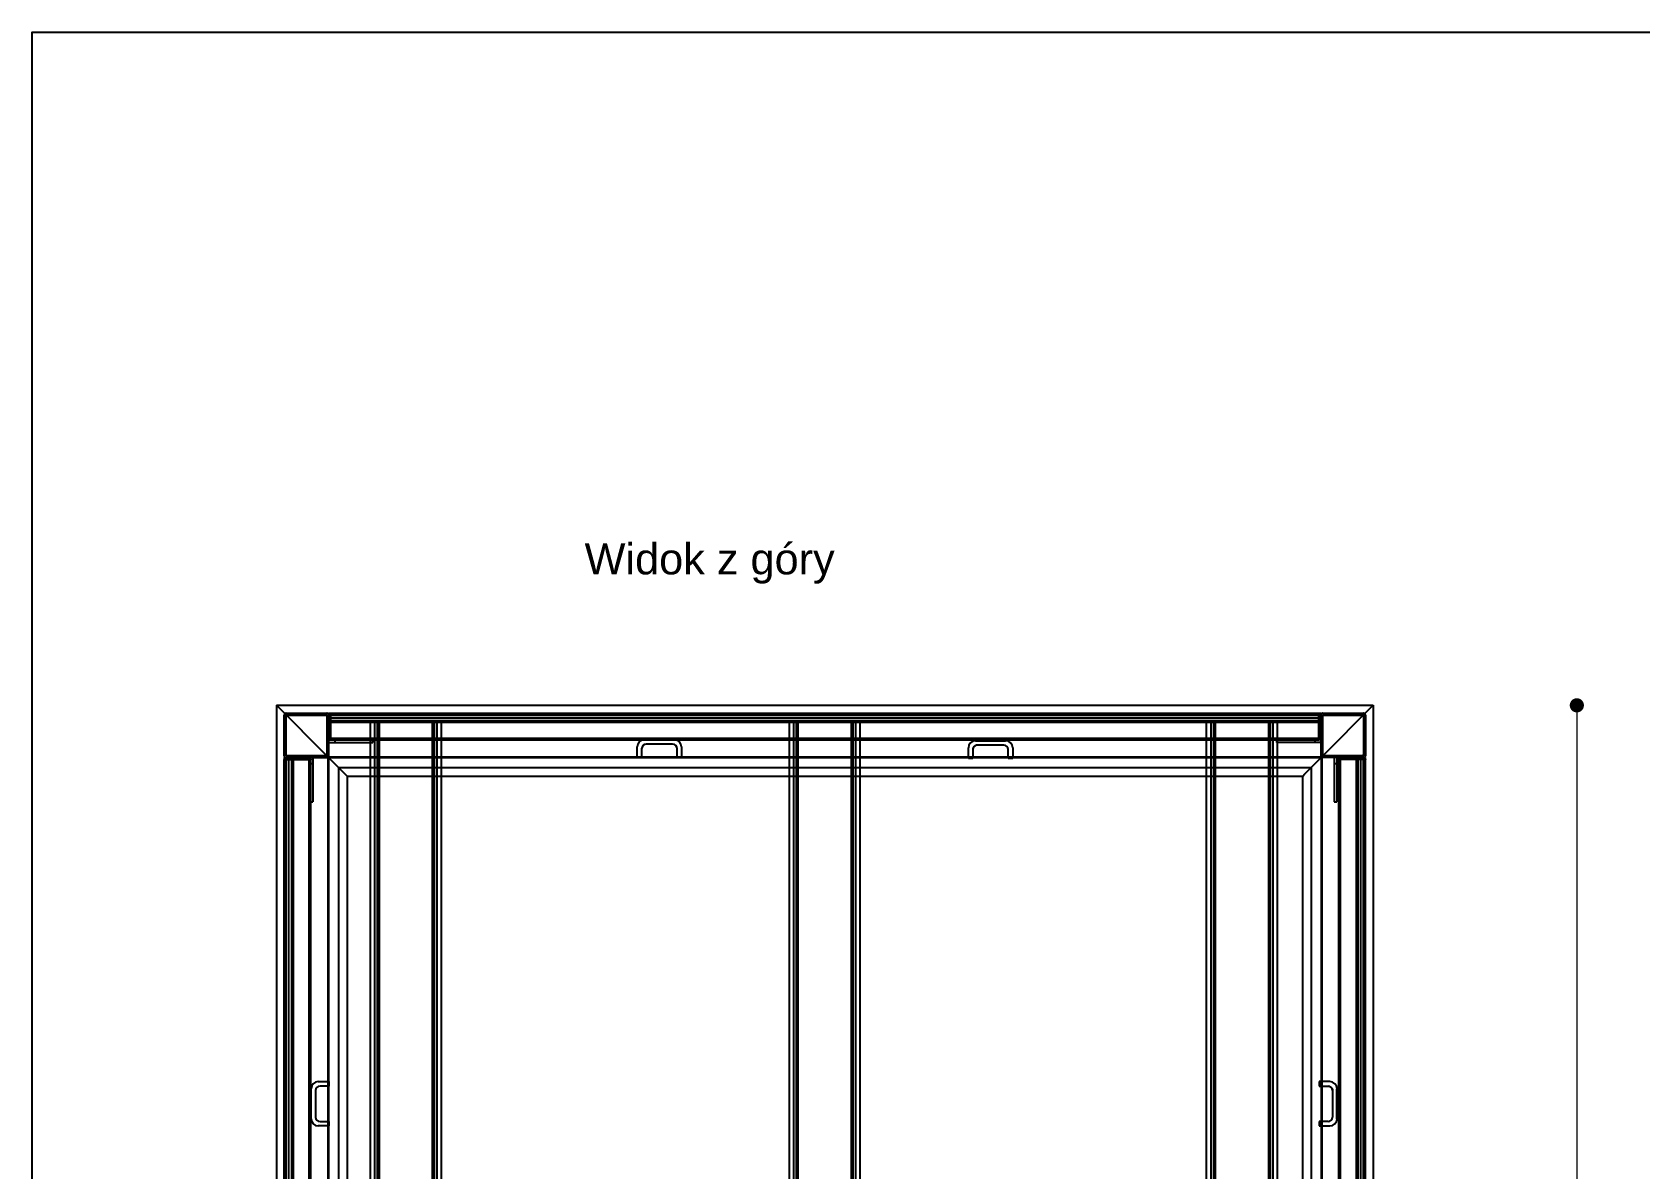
# Model space of a CAD drawing. Header units: millimetres. Extents: x 10366 to 13995, y 24552 to 29685.
# Drawn here: x 10366 to 12181, y 28402 to 29685 of the extents above; entities that cross this region are included whole.
import ezdxf

# ---------------------------------------------------------------- set-up
doc = ezdxf.new("R2010")
doc.units = ezdxf.units.MM
doc.header["$LTSCALE"] = 3
doc.layers.add('Default', color=7, linetype='Continuous')
doc.layers.add('Hidden_lines', color=7, linetype='Continuous')
doc.styles.get("Standard").update_dxf_attribs({"font": 'arial.ttf'})
doc.dimstyles.new('MATEUSZ', dxfattribs={"dimtxt": 35, "dimasz": 16, "dimexe": 0.18, "dimexo": 0.0625, "dimgap": 0.09, "dimtad": 0, "dimdec": 0, "dimdsep": 46, "dimtxsty": 'Standard', "dimblk": 'DOT', "dimcen": 0.09, "dimse1": 1, "dimse2": 1, "dimadec": 0, "dimazin": 0, "dimtfac": 1, "dimtdec": 0, "dimtofl": 0, "dimtmove": 0, "dimatfit": 3, "dimfxl": 1, "dimtolj": 1, "dimtzin": 0, "dimlwd": 9, "dimlwe": 9, "dimarcsym": 0})

# ---------------------------------------------------------------- blocks, each defined once
blk = doc.blocks.new('_Dot')
at = {"color": 0, "linetype": 'ByBlock', "lineweight": -2}
blk.add_line((-0.5, 0), (-1, 0), dxfattribs=at)
at = {"color": 0, "linetype": 'ByBlock', "const_width": 0.5}
blk.add_lwpolyline([(-0.25, 0, 1), (0.25, 0, 1)], format="xyb", close=True, dxfattribs=at)
blk = doc.blocks.new('*D30')
at = {"color": 0, "lineweight": 9, "transparency": 16777216}
for p, q in [((10657.8, 27492), (11210.1, 27492)), ((11863.8, 27492), (11311.6, 27492))]:
    blk.add_line(p, q, dxfattribs=at)
at = {"layer": 'Defpoints', "color": 0, "transparency": 16777216}
for p in [(10641.8, 28924.8), (11879.8, 28924.8), (11879.8, 27492)]:
    blk.add_point(p, dxfattribs=at)
at = {"color": 0, "lineweight": 9, "transparency": 16777216, "xscale": 16, "yscale": 16, "zscale": 16, "rotation": 180}
blk.add_blockref('_Dot', (10641.8, 27492), dxfattribs=at)
at = {"color": 0, "lineweight": 9, "transparency": 16777216, "xscale": 16, "yscale": 16, "zscale": 16}
blk.add_blockref('_Dot', (11879.8, 27492), dxfattribs=at)
at = {"color": 0, "transparency": 16777216, "insert": (11260.8, 27492), "char_height": 35, "attachment_point": 5}
blk.add_mtext('\\A1;1238', dxfattribs=at)
blk = doc.blocks.new('*D31')
at = {"color": 0, "lineweight": 9, "transparency": 16777216}
for p, q in [((12109.5, 28908.8), (12109.5, 28356.5)), ((12109.5, 27702.8), (12109.5, 28255))]:
    blk.add_line(p, q, dxfattribs=at)
at = {"layer": 'Defpoints', "color": 0, "transparency": 16777216}
for p in [(11879.8, 28924.8), (11879.8, 27686.8), (12109.5, 27686.8)]:
    blk.add_point(p, dxfattribs=at)
at = {"color": 0, "lineweight": 9, "transparency": 16777216, "xscale": 16, "yscale": 16, "zscale": 16}
for p, rotation in [((12109.5, 28924.8), 90), ((12109.5, 27686.8), 270)]:
    blk.add_blockref('_Dot', p, dxfattribs=dict(at, rotation=rotation))
at = {"color": 0, "transparency": 16777216, "insert": (12109.5, 28305.8), "char_height": 35, "attachment_point": 5, "rotation": 90}
blk.add_mtext('\\A1;1238', dxfattribs=at)

msp = doc.modelspace()

# ---------------------------------------------------------------- linework, layer by layer
msp.add_lwpolyline([(10366.2, 24552.5), (10366.2, 29684.6), (13995, 29684.6), (13995, 24552.5)], close=True)
at = {"layer": 'Default'}
for p, q in [((10641.8, 28924.8), (10641.8, 27686.8)), ((10641.8, 28924.8), (10699.8, 28866.8)), ((10699.8, 28866.8), (10641.8, 28924.8)), ((10641.8, 28924.8), (11879.8, 28924.8)), ((11821.8, 28866.8), (11879.8, 28924.8)), ((11821.8, 28866.8), (11879.8, 28924.8)), ((11879.8, 28924.8), (11879.8, 27686.8)), ((10699.8, 28866.8), (10699.8, 27744.8)), ((10699.8, 28866.8), (11821.8, 28866.8)), ((11821.8, 28866.8), (11821.8, 27744.8)), ((10721.8, 28844.8), (10721.8, 27766.8)), ((10721.8, 28844.8), (11799.8, 28844.8)), ((10748.1, 27766.8), (10748.1, 28844.8)), ((10753.1, 27766.8), (10753.1, 28844.8)), ((10758.1, 27766.8), (10758.1, 28844.8)), ((10818.1, 27766.8), (10818.1, 28844.8)), ((10823.1, 27766.8), (10823.1, 28844.8)), ((10828.1, 27766.8), (10828.1, 28844.8)), ((11220.8, 27766.8), (11220.8, 28844.8)), ((11225.8, 27766.8), (11225.8, 28844.8)), ((11230.8, 27766.8), (11230.8, 28844.8)), ((11290.8, 27766.8), (11290.8, 28844.8)), ((11295.8, 27766.8), (11295.8, 28844.8)), ((11300.8, 27766.8), (11300.8, 28844.8)), ((11691.7, 27766.8), (11691.7, 28844.8)), ((11696.7, 27766.8), (11696.7, 28844.8)), ((11701.7, 27766.8), (11701.7, 28844.8)), ((11761.7, 27766.8), (11761.7, 28844.8)), ((11766.7, 27766.8), (11766.7, 28844.8)), ((11771.7, 27766.8), (11771.7, 28844.8)), ((11799.8, 28844.8), (11799.8, 27766.8))]:
    msp.add_line(p, q, dxfattribs=at)
for points in [[(10721.8, 28844.8, 0), (10721.8, 28844.8, 0), (10721.8, 28844.8, 0), (10721.8, 28844.8, 0), (10721.8, 28844.8, 0), (10721.8, 28844.8, 0), (10721.8, 28844.8, 0), (10721.8, 28844.8, 0), (10721.8, 28844.8, 0), (10721.8, 28844.8, 0), (10721.8, 28844.8, 0), (10721.8, 28844.8, 0), (10721.6, 28845, 0), (10719.6, 28847, 0), (10699.8, 28866.8, 0)], [(10721.8, 28844.8, 0), (10721.8, 28844.8, 0), (10721.8, 28844.8, 0), (10721.8, 28844.8, 0), (10721.8, 28844.8, 0), (10721.8, 28844.8, 0), (10721.8, 28844.8, 0), (10721.8, 28844.8, 0), (10721.8, 28844.8, 0), (10721.8, 28844.8, 0), (10721.8, 28844.8, 0), (10721.8, 28844.8, 0), (10721.6, 28845, 0), (10719.6, 28847, 0), (10699.8, 28866.8, 0)], [(11799.8, 28844.8, 0), (11799.8, 28844.8, 0), (11799.8, 28844.8, 0), (11799.8, 28844.8, 0), (11799.8, 28844.8, 0), (11799.8, 28844.8, 0), (11799.8, 28844.8, 0), (11799.8, 28844.8, 0), (11799.8, 28844.8, 0), (11799.8, 28844.8, 0), (11799.8, 28844.8, 0), (11799.9, 28844.8, 0), (11800.1, 28845, 0), (11802.1, 28847, 0), (11821.8, 28866.8, 0)], [(11799.8, 28844.8, 0), (11799.8, 28844.8, 0), (11799.8, 28844.8, 0), (11799.8, 28844.8, 0), (11799.8, 28844.8, 0), (11799.8, 28844.8, 0), (11799.8, 28844.8, 0), (11799.8, 28844.8, 0), (11799.8, 28844.8, 0), (11799.8, 28844.8, 0), (11799.8, 28844.8, 0), (11799.9, 28844.8, 0), (11800.1, 28845, 0), (11802.1, 28847, 0), (11821.8, 28866.8, 0)]]:
    msp.add_polyline3d(points, dxfattribs=at)
at = {"layer": 'Hidden_lines'}
for p, q in [((10650.8, 28867.8), (10650.8, 28913.8)), ((10652.8, 28915.8), (10698.8, 28915.8)), ((10652.8, 28868.8), (10652.8, 28912.8)), ((10653.8, 28913.8), (10697.8, 28913.8)), ((10698.8, 28912.8), (10698.8, 28868.8)), ((10700.8, 28915.8), (11820.8, 28915.8)), ((10700.8, 28913.8), (10700.8, 28867.8)), ((10700.8, 28910.8), (11820.8, 28910.8)), ((10700.8, 28907.8), (11820.8, 28907.8)), ((10700.8, 28907.8), (10700.8, 28865.8)), ((10700.8, 28905.8), (11820.8, 28905.8)), ((10701.3, 28887.8), (10701.3, 28913.8)), ((10703.3, 28915.8), (11818.3, 28915.8)), ((10703.3, 28887.8), (10703.3, 28913.8)), ((10703.3, 28913.8), (11818.3, 28913.8)), ((10748.1, 28844.8), (10748.1, 28906)), ((10753.1, 28906), (10748.1, 28906)), ((10753.1, 28844.8), (10753.1, 28906)), ((10756.1, 27706), (10756.1, 28906)), ((10818.1, 28906), (10758.1, 28906)), ((10758.1, 28844.8), (10758.1, 28906)), ((10818.1, 28844.8), (10818.1, 28906)), ((10820.1, 27706), (10820.1, 28906)), ((10828.1, 28906), (10823.1, 28906)), ((10823.1, 28844.8), (10823.1, 28906)), ((10828.1, 28844.8), (10828.1, 28906)), ((11225.8, 28906), (11220.8, 28906)), ((11220.8, 28844.8), (11220.8, 28906)), ((11225.8, 28844.8), (11225.8, 28906)), ((11228.8, 27706), (11228.8, 28906)), ((11290.8, 28906), (11230.8, 28906)), ((11230.8, 28844.8), (11230.8, 28906)), ((11290.8, 28844.8), (11290.8, 28906)), ((11292.8, 27706), (11292.8, 28906)), ((11300.8, 28906), (11295.8, 28906)), ((11295.8, 28844.8), (11295.8, 28906)), ((11300.8, 28844.8), (11300.8, 28906)), ((11696.7, 28906), (11691.7, 28906)), ((11691.7, 28844.8), (11691.7, 28906)), ((11696.7, 28844.8), (11696.7, 28906)), ((11699.7, 27706), (11699.7, 28906)), ((11761.7, 28906), (11701.7, 28906)), ((11701.7, 28844.8), (11701.7, 28906)), ((11761.7, 28844.8), (11761.7, 28906)), ((11763.7, 27706), (11763.7, 28906)), ((11771.7, 28906), (11766.7, 28906)), ((11766.7, 28844.8), (11766.7, 28906)), ((11771.7, 28844.8), (11771.7, 28906)), ((11818.3, 28887.8), (11818.3, 28913.8)), ((11820.3, 28887.8), (11820.3, 28913.8)), ((11820.8, 28867.8), (11820.8, 28913.8)), ((11820.8, 28907.8), (11820.8, 28865.8)), ((11822.8, 28915.8), (11868.8, 28915.8)), ((11822.8, 28868.8), (11822.8, 28912.8)), ((11823.8, 28913.8), (11867.8, 28913.8)), ((11868.8, 28912.8), (11868.8, 28868.8)), ((11870.8, 28913.8), (11870.8, 28867.8)), ((10700.8, 28885.8), (10750.8, 28885.8)), ((10703.3, 28887.8), (11818.3, 28887.8)), ((10703.3, 28885.8), (11818.3, 28885.8)), ((10707.8, 28885.8), (10707.8, 28882.8)), ((10750.8, 28882.8), (10750.8, 28885.8)), ((11057.1, 28885.8), (11091, 28885.8)), ((11820.8, 28885.8), (11770.8, 28885.8)), ((11770.8, 28882.8), (11770.8, 28885.8)), ((11813.8, 28885.8), (11813.8, 28882.8)), ((10697.8, 28867.8), (10653.8, 28867.8)), ((10700.8, 28882.8), (10750.8, 28882.8)), ((11049, 28865.8), (11049, 28877.8)), ((11054, 28875.8), (11054, 28865.8)), ((11089, 28880.8), (11059.1, 28880.8)), ((11094, 28865.8), (11094, 28875.8)), ((11099, 28877.8), (11099, 28865.8)), ((11422.8, 28864.8), (11422.8, 28876.8)), ((11427.8, 28874.8), (11427.8, 28864.8)), ((11430.8, 28884.8), (11464.8, 28884.8)), ((11462.8, 28879.8), (11432.8, 28879.8)), ((11467.8, 28864.8), (11467.8, 28874.8)), ((11472.8, 28876.8), (11472.8, 28864.8)), ((11820.8, 28882.8), (11770.8, 28882.8)), ((11867.8, 28867.8), (11823.8, 28867.8)), ((10650.8, 27748.3), (10650.8, 28863.3)), ((10651, 27745.8), (10651, 28865.8)), ((10698.8, 28865.8), (10652.8, 28865.8)), ((10678.8, 28865.3), (10652.8, 28865.3)), ((10678.8, 28863.3), (10652.8, 28863.3)), ((10652.8, 27748.3), (10652.8, 28863.3)), ((10656, 27745.8), (10656, 28865.8)), ((10659.1, 28865.8), (10701, 28865.8)), ((10659.1, 27745.8), (10659.1, 28865.8)), ((10661.1, 27745.8), (10661.1, 28865.8)), ((10678.8, 27748.3), (10678.8, 28863.3)), ((10680, 28865.8), (10680, 28815.8)), ((10683, 28858.8), (10680, 28858.8)), ((10680.8, 27748.3), (10680.8, 28863.3)), ((10683, 28865.8), (10683, 28815.8)), ((10700.8, 28865.8), (10700.8, 27745.8)), ((10700.8, 28865.8), (11820.8, 28865.8)), ((10701, 27745.8), (10701, 28865.8)), ((10711.8, 28854.8), (10711.8, 27756.8)), ((10711.8, 28854.8), (11809.8, 28854.8)), ((11054, 28865.8), (11049, 28865.8)), ((11099, 28865.8), (11094, 28865.8)), ((11427.8, 28864.8), (11422.8, 28864.8)), ((11472.8, 28864.8), (11467.8, 28864.8)), ((11809.8, 28854.8), (11809.8, 27756.8)), ((11862.8, 28865.8), (11820.8, 28865.8)), ((11820.8, 28865.8), (11820.8, 27745.8)), ((11868.8, 28865.8), (11822.8, 28865.8)), ((11835.8, 28865.8), (11835.8, 28815.8)), ((11838.8, 28858.8), (11835.8, 28858.8)), ((11838.8, 28865.8), (11838.8, 28815.8)), ((11840.8, 27748.8), (11840.8, 28863.8)), ((11868.8, 28863.8), (11842.8, 28863.8)), ((11842.8, 27748.8), (11842.8, 28863.8)), ((11860.8, 27745.8), (11860.8, 28865.8)), ((11862.8, 27745.8), (11862.8, 28865.8)), ((11865.8, 27745.8), (11865.8, 28865.8)), ((11868.8, 27748.8), (11868.8, 28863.8)), ((11870.8, 27745.8), (11870.8, 28865.8)), ((11870.8, 27748.8), (11870.8, 28863.8)), ((10680, 28815.8), (10683, 28815.8)), ((11835.8, 28815.8), (11838.8, 28815.8)), ((10681, 28458.1), (10681, 28492)), ((10686, 28490), (10686, 28460.1)), ((10689.1, 28500.1), (10701, 28500.1)), ((10701, 28495.1), (10691.1, 28495.1)), ((10701, 28500.1), (10701, 28495.1)), ((11818.8, 28500.1), (11818.8, 28495.1)), ((11830.8, 28500.1), (11818.8, 28500.1)), ((11818.8, 28495.1), (11828.8, 28495.1)), ((11833.8, 28490), (11833.8, 28460.1)), ((11838.8, 28458.1), (11838.8, 28492)), ((10701, 28450.1), (10689.1, 28450.1)), ((10691.1, 28455.1), (10701, 28455.1)), ((10701, 28455.1), (10701, 28450.1)), ((11818.8, 28455.1), (11818.8, 28450.1)), ((11828.8, 28455.1), (11818.8, 28455.1)), ((11818.8, 28450.1), (11830.8, 28450.1))]:
    msp.add_line(p, q, dxfattribs=at)
for points in [[(10652.8, 28915.8, 0), (10652.6, 28915.8, 0), (10652.4, 28915.7, 0), (10652.2, 28915.7, 0), (10652, 28915.6, 0), (10651.8, 28915.5, 0), (10651.7, 28915.4, 0), (10651.5, 28915.3, 0), (10651.4, 28915.2, 0), (10651.2, 28915, 0), (10651.1, 28914.9, 0), (10651, 28914.7, 0), (10651, 28914.5, 0), (10650.9, 28914.4, 0), (10650.8, 28914.2, 0), (10650.8, 28914, 0), (10650.8, 28913.8, 0)], [(10652.8, 28912.8, 0), (10652.8, 28912.9, 0), (10652.8, 28913, 0), (10652.9, 28913.1, 0), (10652.9, 28913.2, 0), (10652.9, 28913.3, 0), (10653, 28913.3, 0), (10653, 28913.4, 0), (10653.1, 28913.5, 0), (10653.2, 28913.6, 0), (10653.3, 28913.6, 0), (10653.3, 28913.7, 0), (10653.4, 28913.7, 0), (10653.5, 28913.7, 0), (10653.6, 28913.8, 0), (10653.7, 28913.8, 0), (10653.8, 28913.8, 0)], [(10697.8, 28913.8, 0), (10697.9, 28913.8, 0), (10698, 28913.8, 0), (10698.1, 28913.7, 0), (10698.2, 28913.7, 0), (10698.3, 28913.7, 0), (10698.4, 28913.6, 0), (10698.5, 28913.6, 0), (10698.5, 28913.5, 0), (10698.6, 28913.4, 0), (10698.6, 28913.3, 0), (10698.7, 28913.3, 0), (10698.7, 28913.2, 0), (10698.8, 28913.1, 0), (10698.8, 28913, 0), (10698.8, 28912.9, 0), (10698.8, 28912.8, 0)], [(10700.8, 28913.8, 0), (10700.8, 28914, 0), (10700.8, 28914.2, 0), (10700.7, 28914.4, 0), (10700.7, 28914.6, 0), (10700.6, 28914.7, 0), (10700.5, 28914.9, 0), (10700.3, 28915.1, 0), (10700.2, 28915.2, 0), (10700.1, 28915.3, 0), (10699.9, 28915.5, 0), (10699.7, 28915.6, 0), (10699.6, 28915.6, 0), (10699.4, 28915.7, 0), (10699.2, 28915.7, 0), (10699, 28915.8, 0), (10698.8, 28915.8, 0)], [(10700.8, 28907.8, 0), (10700.8, 28915.8, 0)], [(10701.3, 28913.8, 0), (10701.3, 28914, 0), (10701.3, 28914.2, 0), (10701.4, 28914.3, 0), (10701.5, 28914.5, 0), (10701.5, 28914.7, 0), (10701.6, 28914.9, 0), (10701.8, 28915, 0), (10701.9, 28915.2, 0), (10702.1, 28915.3, 0), (10702.2, 28915.5, 0), (10702.4, 28915.6, 0), (10702.6, 28915.6, 0), (10702.8, 28915.7, 0), (10703, 28915.8, 0), (10703.2, 28915.8, 0), (10703.3, 28915.8, 0)], [(10703.3, 28913.8, 0), (10701.3, 28913.8, 0)], [(10703.3, 28915.8, 0), (10703.3, 28915.8, 0), (10703.3, 28915.8, 0), (10703.3, 28915.8, 0), (10703.3, 28915.8, 0), (10703.3, 28915.8, 0), (10703.3, 28915.8, 0), (10703.3, 28915.8, 0), (10703.3, 28915.8, 0), (10703.3, 28915.8, 0), (10703.3, 28915.8, 0), (10703.3, 28915.8, 0), (10703.3, 28915.8, 0), (10703.3, 28915.8, 0), (10703.3, 28915.8, 0), (10703.3, 28915.7, 0), (10703.3, 28915.5, 0), (10703.3, 28913.8, 0)], [(10753.1, 28906, 0), (10753.1, 28906, 0), (10753.1, 28906, 0), (10753.1, 28906, 0), (10753.1, 28906, 0), (10753.1, 28906, 0), (10753.1, 28906, 0), (10753.1, 28906, 0), (10753.1, 28906, 0), (10753.1, 28906, 0), (10753.1, 28906, 0), (10753.1, 28906, 0), (10753.1, 28906, 0), (10753.1, 28906, 0), (10753.2, 28906, 0), (10753.3, 28906, 0), (10753.7, 28906, 0), (10758.1, 28906, 0)], [(10818.1, 28906, 0), (10823.1, 28906, 0)], [(11225.8, 28906, 0), (11225.8, 28906, 0), (11225.8, 28906, 0), (11225.8, 28906, 0), (11225.8, 28906, 0), (11225.8, 28906, 0), (11225.8, 28906, 0), (11225.8, 28906, 0), (11225.8, 28906, 0), (11225.8, 28906, 0), (11225.8, 28906, 0), (11225.8, 28906, 0), (11225.8, 28906, 0), (11225.8, 28906, 0), (11225.8, 28906, 0), (11226, 28906, 0), (11226.4, 28906, 0), (11230.8, 28906, 0)], [(11290.8, 28906, 0), (11295.8, 28906, 0)], [(11696.7, 28906, 0), (11696.7, 28906, 0), (11696.7, 28906, 0), (11696.7, 28906, 0), (11696.7, 28906, 0), (11696.7, 28906, 0), (11696.7, 28906, 0), (11696.7, 28906, 0), (11696.7, 28906, 0), (11696.7, 28906, 0), (11696.7, 28906, 0), (11696.7, 28906, 0), (11696.7, 28906, 0), (11696.7, 28906, 0), (11696.8, 28906, 0), (11696.9, 28906, 0), (11697.3, 28906, 0), (11701.7, 28906, 0)], [(11761.7, 28906, 0), (11766.7, 28906, 0)], [(11818.3, 28915.8, 0), (11818.5, 28915.8, 0), (11818.6, 28915.8, 0), (11818.8, 28915.7, 0), (11819, 28915.6, 0), (11819.2, 28915.6, 0), (11819.4, 28915.5, 0), (11819.6, 28915.3, 0), (11819.7, 28915.2, 0), (11819.9, 28915, 0), (11820, 28914.9, 0), (11820.1, 28914.7, 0), (11820.2, 28914.5, 0), (11820.2, 28914.3, 0), (11820.3, 28914.2, 0), (11820.3, 28914, 0), (11820.3, 28913.8, 0)], [(11818.3, 28913.8, 0), (11818.3, 28915.8, 0)], [(11820.3, 28913.8, 0), (11820.3, 28913.8, 0), (11820.3, 28913.8, 0), (11820.3, 28913.8, 0), (11820.3, 28913.8, 0), (11820.3, 28913.8, 0), (11820.3, 28913.8, 0), (11820.3, 28913.8, 0), (11820.3, 28913.8, 0), (11820.3, 28913.8, 0), (11820.3, 28913.8, 0), (11820.3, 28913.8, 0), (11820.3, 28913.8, 0), (11820.3, 28913.8, 0), (11820.3, 28913.8, 0), (11820.3, 28913.8, 0), (11820.1, 28913.8, 0), (11818.3, 28913.8, 0)], [(11822.8, 28915.8, 0), (11822.6, 28915.8, 0), (11822.4, 28915.7, 0), (11822.2, 28915.7, 0), (11822, 28915.6, 0), (11821.8, 28915.5, 0), (11821.7, 28915.4, 0), (11821.5, 28915.3, 0), (11821.4, 28915.2, 0), (11821.2, 28915, 0), (11821.1, 28914.9, 0), (11821, 28914.7, 0), (11821, 28914.5, 0), (11820.9, 28914.4, 0), (11820.8, 28914.2, 0), (11820.8, 28914, 0), (11820.8, 28913.8, 0)], [(11820.8, 28915.8, 0), (11820.8, 28915.8, 0), (11820.8, 28915.8, 0), (11820.8, 28915.8, 0), (11820.8, 28915.8, 0), (11820.8, 28915.8, 0), (11820.8, 28915.8, 0), (11820.8, 28915.8, 0), (11820.8, 28915.8, 0), (11820.8, 28915.8, 0), (11820.8, 28915.8, 0), (11820.8, 28915.8, 0), (11820.8, 28915.8, 0), (11820.8, 28915.7, 0), (11820.8, 28915.6, 0), (11820.8, 28914.8, 0), (11820.8, 28907.8, 0)], [(11822.8, 28912.8, 0), (11822.8, 28912.9, 0), (11822.8, 28913, 0), (11822.9, 28913.1, 0), (11822.9, 28913.2, 0), (11822.9, 28913.3, 0), (11823, 28913.3, 0), (11823, 28913.4, 0), (11823.1, 28913.5, 0), (11823.2, 28913.6, 0), (11823.3, 28913.6, 0), (11823.3, 28913.7, 0), (11823.4, 28913.7, 0), (11823.5, 28913.7, 0), (11823.6, 28913.8, 0), (11823.7, 28913.8, 0), (11823.8, 28913.8, 0)], [(11867.8, 28913.8, 0), (11867.9, 28913.8, 0), (11868, 28913.8, 0), (11868.1, 28913.7, 0), (11868.2, 28913.7, 0), (11868.3, 28913.7, 0), (11868.4, 28913.6, 0), (11868.5, 28913.6, 0), (11868.5, 28913.5, 0), (11868.6, 28913.4, 0), (11868.6, 28913.3, 0), (11868.7, 28913.3, 0), (11868.7, 28913.2, 0), (11868.8, 28913.1, 0), (11868.8, 28913, 0), (11868.8, 28912.9, 0), (11868.8, 28912.8, 0)], [(11870.8, 28913.8, 0), (11870.8, 28914, 0), (11870.8, 28914.2, 0), (11870.7, 28914.4, 0), (11870.7, 28914.6, 0), (11870.6, 28914.7, 0), (11870.5, 28914.9, 0), (11870.3, 28915.1, 0), (11870.2, 28915.2, 0), (11870.1, 28915.3, 0), (11869.9, 28915.5, 0), (11869.7, 28915.6, 0), (11869.6, 28915.6, 0), (11869.4, 28915.7, 0), (11869.2, 28915.7, 0), (11869, 28915.8, 0), (11868.8, 28915.8, 0)], [(10701.3, 28887.8, 0), (10701.3, 28887.8, 0), (10701.3, 28887.8, 0), (10701.3, 28887.8, 0), (10701.3, 28887.8, 0), (10701.3, 28887.8, 0), (10701.3, 28887.8, 0), (10701.3, 28887.8, 0), (10701.3, 28887.8, 0), (10701.3, 28887.8, 0), (10701.3, 28887.8, 0), (10701.3, 28887.8, 0), (10701.3, 28887.8, 0), (10701.3, 28887.8, 0), (10701.3, 28887.8, 0), (10701.4, 28887.8, 0), (10701.6, 28887.8, 0), (10703.3, 28887.8, 0)], [(10703.3, 28885.8, 0), (10703.2, 28885.8, 0), (10703, 28885.8, 0), (10702.8, 28885.9, 0), (10702.6, 28885.9, 0), (10702.4, 28886, 0), (10702.2, 28886.1, 0), (10702.1, 28886.2, 0), (10701.9, 28886.4, 0), (10701.8, 28886.5, 0), (10701.6, 28886.7, 0), (10701.5, 28886.9, 0), (10701.5, 28887, 0), (10701.4, 28887.2, 0), (10701.3, 28887.4, 0), (10701.3, 28887.6, 0), (10701.3, 28887.8, 0)], [(10703.3, 28887.8, 0), (10703.3, 28885.8, 0)], [(11818.3, 28887.8, 0), (11820.3, 28887.8, 0)], [(11820.3, 28887.8, 0), (11820.3, 28887.6, 0), (11820.3, 28887.4, 0), (11820.2, 28887.2, 0), (11820.2, 28887, 0), (11820.1, 28886.9, 0), (11820, 28886.7, 0), (11819.9, 28886.5, 0), (11819.7, 28886.4, 0), (11819.6, 28886.2, 0), (11819.4, 28886.1, 0), (11819.2, 28886, 0), (11819, 28885.9, 0), (11818.8, 28885.9, 0), (11818.6, 28885.8, 0), (11818.5, 28885.8, 0), (11818.3, 28885.8, 0)], [(11818.3, 28885.8, 0), (11818.3, 28885.8, 0), (11818.3, 28885.8, 0), (11818.3, 28885.8, 0), (11818.3, 28885.8, 0), (11818.3, 28885.8, 0), (11818.3, 28885.8, 0), (11818.3, 28885.8, 0), (11818.3, 28885.8, 0), (11818.3, 28885.8, 0), (11818.3, 28885.8, 0), (11818.3, 28885.8, 0), (11818.3, 28885.8, 0), (11818.3, 28885.8, 0), (11818.3, 28885.8, 0), (11818.3, 28886, 0), (11818.3, 28887.8, 0)], [(10650.8, 28867.8, 0), (10650.8, 28867.6, 0), (10650.9, 28867.4, 0), (10650.9, 28867.2, 0), (10651, 28867, 0), (10651.1, 28866.8, 0), (10651.2, 28866.7, 0), (10651.3, 28866.5, 0), (10651.4, 28866.4, 0), (10651.6, 28866.2, 0), (10651.7, 28866.1, 0), (10651.9, 28866, 0), (10652.1, 28865.9, 0), (10652.2, 28865.9, 0), (10652.4, 28865.8, 0), (10652.6, 28865.8, 0), (10652.8, 28865.8, 0)], [(10653.8, 28867.8, 0), (10653.7, 28867.8, 0), (10653.6, 28867.8, 0), (10653.5, 28867.8, 0), (10653.4, 28867.9, 0), (10653.3, 28867.9, 0), (10653.2, 28868, 0), (10653.2, 28868, 0), (10653.1, 28868.1, 0), (10653, 28868.2, 0), (10653, 28868.2, 0), (10652.9, 28868.3, 0), (10652.9, 28868.4, 0), (10652.9, 28868.5, 0), (10652.8, 28868.6, 0), (10652.8, 28868.7, 0), (10652.8, 28868.8, 0)], [(10698.8, 28868.8, 0), (10698.8, 28868.7, 0), (10698.8, 28868.6, 0), (10698.8, 28868.5, 0), (10698.7, 28868.4, 0), (10698.7, 28868.3, 0), (10698.6, 28868.2, 0), (10698.6, 28868.1, 0), (10698.5, 28868.1, 0), (10698.4, 28868, 0), (10698.4, 28868, 0), (10698.3, 28867.9, 0), (10698.2, 28867.9, 0), (10698.1, 28867.8, 0), (10698, 28867.8, 0), (10697.9, 28867.8, 0), (10697.8, 28867.8, 0)], [(10698.8, 28865.8, 0), (10699, 28865.8, 0), (10699.2, 28865.8, 0), (10699.4, 28865.9, 0), (10699.6, 28865.9, 0), (10699.8, 28866, 0), (10699.9, 28866.1, 0), (10700.1, 28866.3, 0), (10700.2, 28866.4, 0), (10700.4, 28866.5, 0), (10700.5, 28866.7, 0), (10700.6, 28866.9, 0), (10700.7, 28867, 0), (10700.7, 28867.2, 0), (10700.8, 28867.4, 0), (10700.8, 28867.6, 0), (10700.8, 28867.8, 0)], [(11432.8, 28879.8, 0), (11432.3, 28879.8, 0), (11431.8, 28879.7, 0), (11431.3, 28879.6, 0), (11430.9, 28879.4, 0), (11430.4, 28879.2, 0), (11430, 28878.9, 0), (11429.6, 28878.6, 0), (11429.2, 28878.3, 0), (11428.9, 28877.9, 0), (11428.6, 28877.5, 0), (11428.4, 28877.1, 0), (11428.2, 28876.7, 0), (11428, 28876.2, 0), (11427.9, 28875.7, 0), (11427.8, 28875.3, 0), (11427.8, 28874.8, 0)], [(11820.8, 28867.8, 0), (11820.8, 28867.6, 0), (11820.9, 28867.4, 0), (11820.9, 28867.2, 0), (11821, 28867, 0), (11821.1, 28866.8, 0), (11821.2, 28866.7, 0), (11821.3, 28866.5, 0), (11821.4, 28866.4, 0), (11821.6, 28866.2, 0), (11821.7, 28866.1, 0), (11821.9, 28866, 0), (11822.1, 28865.9, 0), (11822.2, 28865.9, 0), (11822.4, 28865.8, 0), (11822.6, 28865.8, 0), (11822.8, 28865.8, 0)], [(11823.8, 28867.8, 0), (11823.7, 28867.8, 0), (11823.6, 28867.8, 0), (11823.5, 28867.8, 0), (11823.4, 28867.9, 0), (11823.3, 28867.9, 0), (11823.2, 28868, 0), (11823.2, 28868, 0), (11823.1, 28868.1, 0), (11823, 28868.2, 0), (11823, 28868.2, 0), (11822.9, 28868.3, 0), (11822.9, 28868.4, 0), (11822.9, 28868.5, 0), (11822.8, 28868.6, 0), (11822.8, 28868.7, 0), (11822.8, 28868.8, 0)], [(11868.8, 28868.8, 0), (11868.8, 28868.7, 0), (11868.8, 28868.6, 0), (11868.8, 28868.5, 0), (11868.7, 28868.4, 0), (11868.7, 28868.3, 0), (11868.6, 28868.2, 0), (11868.6, 28868.1, 0), (11868.5, 28868.1, 0), (11868.4, 28868, 0), (11868.4, 28868, 0), (11868.3, 28867.9, 0), (11868.2, 28867.9, 0), (11868.1, 28867.8, 0), (11868, 28867.8, 0), (11867.9, 28867.8, 0), (11867.8, 28867.8, 0)], [(11868.8, 28865.8, 0), (11869, 28865.8, 0), (11869.2, 28865.8, 0), (11869.4, 28865.9, 0), (11869.6, 28865.9, 0), (11869.8, 28866, 0), (11869.9, 28866.1, 0), (11870.1, 28866.3, 0), (11870.2, 28866.4, 0), (11870.4, 28866.5, 0), (11870.5, 28866.7, 0), (11870.6, 28866.9, 0), (11870.7, 28867, 0), (11870.7, 28867.2, 0), (11870.8, 28867.4, 0), (11870.8, 28867.6, 0), (11870.8, 28867.8, 0)], [(10650.8, 28863.3, 0), (10650.8, 28863.4, 0), (10650.8, 28863.6, 0), (10650.9, 28863.8, 0), (10651, 28864, 0), (10651, 28864.2, 0), (10651.1, 28864.4, 0), (10651.3, 28864.5, 0), (10651.4, 28864.7, 0), (10651.6, 28864.8, 0), (10651.7, 28865, 0), (10651.9, 28865.1, 0), (10652.1, 28865.1, 0), (10652.3, 28865.2, 0), (10652.4, 28865.3, 0), (10652.6, 28865.3, 0), (10652.8, 28865.3, 0)], [(10652.8, 28863.3, 0), (10650.8, 28863.3, 0)], [(10651, 28865.8, 0), (10651, 28865.8, 0), (10651, 28865.8, 0), (10651, 28865.8, 0), (10651, 28865.8, 0), (10651, 28865.8, 0), (10651, 28865.8, 0), (10651, 28865.8, 0), (10651, 28865.8, 0), (10651, 28865.8, 0), (10651, 28865.8, 0), (10651, 28865.8, 0), (10651, 28865.8, 0), (10651, 28865.8, 0), (10651.1, 28865.8, 0), (10651.3, 28865.8, 0), (10652, 28865.8, 0), (10659.1, 28865.8, 0)], [(10652.8, 28865.3, 0), (10652.8, 28865.3, 0), (10652.8, 28865.3, 0), (10652.8, 28865.3, 0), (10652.8, 28865.3, 0), (10652.8, 28865.3, 0), (10652.8, 28865.3, 0), (10652.8, 28865.3, 0), (10652.8, 28865.3, 0), (10652.8, 28865.3, 0), (10652.8, 28865.3, 0), (10652.8, 28865.3, 0), (10652.8, 28865.3, 0), (10652.8, 28865.3, 0), (10652.8, 28865.3, 0), (10652.8, 28865.2, 0), (10652.8, 28865, 0), (10652.8, 28863.3, 0)], [(10678.8, 28865.3, 0), (10679, 28865.3, 0), (10679.2, 28865.3, 0), (10679.4, 28865.2, 0), (10679.5, 28865.1, 0), (10679.7, 28865.1, 0), (10679.9, 28865, 0), (10680.1, 28864.8, 0), (10680.2, 28864.7, 0), (10680.4, 28864.5, 0), (10680.5, 28864.4, 0), (10680.6, 28864.2, 0), (10680.7, 28864, 0), (10680.7, 28863.8, 0), (10680.8, 28863.6, 0), (10680.8, 28863.4, 0), (10680.8, 28863.3, 0)], [(10678.8, 28863.3, 0), (10678.8, 28865.3, 0)], [(10680.8, 28863.3, 0), (10680.8, 28863.3, 0), (10680.8, 28863.3, 0), (10680.8, 28863.3, 0), (10680.8, 28863.3, 0), (10680.8, 28863.3, 0), (10680.8, 28863.3, 0), (10680.8, 28863.3, 0), (10680.8, 28863.3, 0), (10680.8, 28863.3, 0), (10680.8, 28863.3, 0), (10680.8, 28863.3, 0), (10680.8, 28863.3, 0), (10680.8, 28863.3, 0), (10680.8, 28863.3, 0), (10680.6, 28863.3, 0), (10678.8, 28863.3, 0)], [(11840.8, 28863.8, 0), (11840.8, 28863.9, 0), (11840.8, 28864.1, 0), (11840.9, 28864.3, 0), (11841, 28864.5, 0), (11841, 28864.7, 0), (11841.1, 28864.9, 0), (11841.3, 28865, 0), (11841.4, 28865.2, 0), (11841.6, 28865.3, 0), (11841.7, 28865.5, 0), (11841.9, 28865.6, 0), (11842.1, 28865.6, 0), (11842.3, 28865.7, 0), (11842.4, 28865.8, 0), (11842.6, 28865.8, 0), (11842.8, 28865.8, 0)], [(11842.8, 28863.8, 0), (11840.8, 28863.8, 0)], [(11842.8, 28865.8, 0), (11842.8, 28865.8, 0), (11842.8, 28865.8, 0), (11842.8, 28865.8, 0), (11842.8, 28865.8, 0), (11842.8, 28865.8, 0), (11842.8, 28865.8, 0), (11842.8, 28865.8, 0), (11842.8, 28865.8, 0), (11842.8, 28865.8, 0), (11842.8, 28865.8, 0), (11842.8, 28865.8, 0), (11842.8, 28865.8, 0), (11842.8, 28865.8, 0), (11842.8, 28865.8, 0), (11842.8, 28865.7, 0), (11842.8, 28865.5, 0), (11842.8, 28863.8, 0)], [(11870.8, 28865.8, 0), (11870.8, 28865.8, 0), (11870.8, 28865.8, 0), (11870.8, 28865.8, 0), (11870.8, 28865.8, 0), (11870.8, 28865.8, 0), (11870.8, 28865.8, 0), (11870.8, 28865.8, 0), (11870.8, 28865.8, 0), (11870.8, 28865.8, 0), (11870.8, 28865.8, 0), (11870.8, 28865.8, 0), (11870.8, 28865.8, 0), (11870.8, 28865.8, 0), (11870.8, 28865.8, 0), (11870.6, 28865.8, 0), (11869.8, 28865.8, 0), (11862.8, 28865.8, 0)], [(11868.8, 28865.8, 0), (11869, 28865.8, 0), (11869.2, 28865.8, 0), (11869.4, 28865.7, 0), (11869.5, 28865.6, 0), (11869.7, 28865.6, 0), (11869.9, 28865.5, 0), (11870.1, 28865.3, 0), (11870.2, 28865.2, 0), (11870.4, 28865, 0), (11870.5, 28864.9, 0), (11870.6, 28864.7, 0), (11870.7, 28864.5, 0), (11870.7, 28864.3, 0), (11870.8, 28864.1, 0), (11870.8, 28863.9, 0), (11870.8, 28863.8, 0)], [(11868.8, 28863.8, 0), (11868.8, 28865.8, 0)], [(11870.8, 28863.8, 0), (11870.8, 28863.8, 0), (11870.8, 28863.8, 0), (11870.8, 28863.8, 0), (11870.8, 28863.8, 0), (11870.8, 28863.8, 0), (11870.8, 28863.8, 0), (11870.8, 28863.8, 0), (11870.8, 28863.8, 0), (11870.8, 28863.8, 0), (11870.8, 28863.8, 0), (11870.8, 28863.8, 0), (11870.8, 28863.8, 0), (11870.8, 28863.8, 0), (11870.8, 28863.8, 0), (11870.8, 28863.8, 0), (11870.6, 28863.8, 0), (11868.8, 28863.8, 0)], [(11828.8, 28495.1, 0), (11829.3, 28495, 0), (11829.8, 28495, 0), (11830.3, 28494.8, 0), (11830.7, 28494.7, 0), (11831.2, 28494.4, 0), (11831.6, 28494.2, 0), (11832, 28493.9, 0), (11832.4, 28493.5, 0), (11832.7, 28493.2, 0), (11833, 28492.8, 0), (11833.2, 28492.4, 0), (11833.4, 28491.9, 0), (11833.6, 28491.5, 0), (11833.7, 28491, 0), (11833.8, 28490.5, 0), (11833.8, 28490, 0)]]:
    msp.add_polyline3d(points, dxfattribs=at)
for centre, radius, start, end in [((11057.1, 28877.8), 8.02, 90, 180), ((11091, 28877.8), 8.02, 0, 90), ((11059.1, 28875.8), 5.02, 90, 180), ((11089, 28875.8), 5.02, 0, 90), ((11430.8, 28876.8), 8.02, 90, 180), ((11432.8, 28874.8), 5.02, 90, 180), ((11462.8, 28874.8), 5.02, 0, 90), ((11464.8, 28876.8), 8.02, 0, 90), ((11867.8, 28868.8), 1, 270, 0), ((10689.1, 28492), 8.02, 90, 180), ((10691.1, 28490), 5.02, 90, 180), ((11828.8, 28490), 5.02, 0, 90), ((11830.8, 28492), 8.02, 0, 90), ((10689.1, 28458.1), 8.02, 180, 270), ((10691.1, 28460.1), 5.02, 180, 270), ((11828.8, 28460.1), 5.02, 270, 0), ((11830.8, 28458.1), 8.02, 270, 0)]:
    msp.add_arc(centre, radius, start, end, dxfattribs=at)

# ---------------------------------------------------------------- texts
msp.add_text('Widok z góry', height=34.962).set_placement((10989.7, 29072.6))

# ---------------------------------------------------------------- dimensions: what is measured, and where the dimension line sits
dim = msp.add_linear_dim(base=(11879.8, 27492), p1=(10641.8, 28924.8), p2=(11879.8, 28924.8), dimstyle='MATEUSZ')
dim.commit()
dim.dimension.update_dxf_attribs({"geometry": '*D30', "text_midpoint": (11260.8, 27492)})
dim = msp.add_linear_dim(base=(12109.5, 27686.8), p1=(11879.8, 28924.8), p2=(11879.8, 27686.8), angle=90, dimstyle='MATEUSZ')
dim.commit()
dim.dimension.update_dxf_attribs({"geometry": '*D31', "text_midpoint": (12109.5, 28305.8)})

doc.saveas('drawing.dxf')
